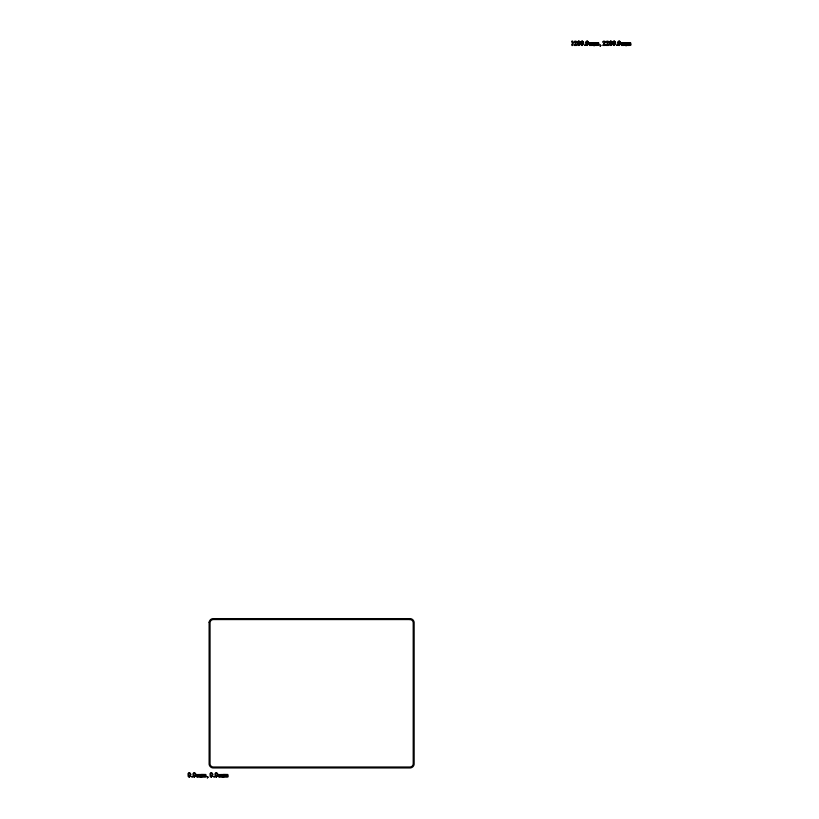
<?xml version="1.0" encoding="UTF-8"?>
<svg xmlns="http://www.w3.org/2000/svg" width="819" height="819" viewBox="0 0 819 819"><rect width="100%" height="100%" fill="white"/><g stroke="black" fill="none" stroke-linecap="round" stroke-linejoin="round"><path stroke-width="1.23" d="M626.156 45.434L626.177 42.731L630.64 42.823C632.073 46.161 629.043 46.437 630.139 43.008L628.951 43.141L629.442 45.434L627.948 45.434L628.357 43.059L627.18 43.131C629.268 46.724 622.931 46.56 624.969 43.008L623.781 43.141L624.262 45.434L622.768 45.434L623.187 43.059L622 43.131C622.788 49.447 619.778 41.4 621.969 42.905L625.46 42.823L626.033 45.434M594.164 45.434L594.174 42.731L598.648 42.823C600.081 46.161 597.051 46.437 598.146 43.008L596.959 43.141L597.45 45.434L595.956 45.434L596.365 43.059L595.188 43.131C597.276 46.724 590.939 46.56 592.966 43.008L591.779 43.141L592.27 45.434L590.775 45.434L591.185 43.059L590.008 43.131C590.796 49.447 587.786 41.4 589.977 42.905L593.468 42.823L594.041 45.434M223.341 777.098L223.352 774.395L227.825 774.487C229.259 777.825 226.228 778.101 227.324 774.672L226.136 774.805L226.628 777.098L225.133 777.098L225.542 774.723L224.355 774.794C226.453 778.388 220.116 778.224 222.144 774.672L220.956 774.805L221.447 777.098L219.953 777.098L220.362 774.723L219.185 774.794C219.973 781.121 216.933 773.013 219.154 774.579L222.645 774.487L223.218 777.098M201.331 777.098L201.351 774.395L205.815 774.487C207.248 777.825 204.218 778.101 205.313 774.672L204.126 774.805L204.617 777.098L203.122 777.098L203.532 774.723L202.354 774.794C204.443 778.388 198.106 778.224 200.133 774.672L198.956 774.805L199.437 777.098L197.942 777.098L198.352 774.723L197.174 774.794C197.963 781.121 194.932 773.013 197.144 774.579L200.635 774.487L201.208 777.098M209.111 622.286L209.111 764.281A4.259 4.259 0 0 0 212.776 767.946L410.473 767.946A4.259 4.259 0 0 0 414.148 764.281L414.148 622.286A4.259 4.259 0 0 0 410.473 618.611L212.776 618.611A4.259 4.259 0 0 0 209.111 622.286M188.534 773.709L188.544 776.156L189.322 776.985L189.977 776.453L190.049 773.679L189.291 772.798L188.534 773.709M193.53 773.709L193.53 776.156L194.308 776.985L194.973 776.453L195.045 773.679L194.287 772.798L193.53 773.709M210.544 773.709L210.544 776.156L211.322 776.985L211.988 776.453L212.06 773.679L211.302 772.798L210.544 773.709M215.54 773.709L215.54 776.156L216.318 776.985L216.974 776.453L217.045 773.679L216.298 772.798L215.54 773.709M578.04 42.045L578.04 44.492L578.818 45.311L579.473 44.789L579.545 42.015L578.798 41.134L578.04 42.045M581.367 42.045L581.367 44.492L582.155 45.311L582.811 44.789L582.882 42.015L582.125 41.134L581.367 42.045M586.363 42.045L586.363 44.492L587.141 45.311L587.796 44.789L587.868 42.015L587.121 41.134L586.363 42.045M610.032 42.045L610.032 44.492L610.82 45.311L611.476 44.789L611.547 42.015L610.79 41.134L610.032 42.045M613.359 42.045L613.37 44.492L614.148 45.311L614.803 44.789L614.874 42.015L614.117 41.134L613.359 42.045M618.355 42.045L618.355 44.492L619.133 45.311L619.799 44.789L619.87 42.015L619.113 41.134L618.355 42.045M190.796 774.866L189.281 777.159L188.227 776.576L188.083 773.453L189.312 772.624L190.469 773.412L190.796 774.866M195.792 774.866L194.277 777.159L193.223 776.576L193.069 773.453L194.308 772.624L195.465 773.412L195.792 774.866M212.807 774.866L211.292 777.159L210.237 776.576L210.084 773.453L211.322 772.624L212.479 773.412L212.807 774.866M217.803 774.866L216.277 777.159L215.233 776.576L215.08 773.453L216.308 772.624L217.475 773.412L217.803 774.866M580.302 43.202L578.787 45.495L577.733 44.912L577.579 41.789L578.808 40.96L579.975 41.749L580.302 43.202M583.63 43.202L582.114 45.495L581.06 44.912L580.917 41.789L582.145 40.96L583.302 41.749L583.63 43.202M588.626 43.202L587.1 45.495L586.056 44.912L585.902 41.789L587.131 40.96L588.298 41.749L588.626 43.202M612.295 43.202L610.779 45.495L609.725 44.912L609.582 41.789L610.81 40.96L611.967 41.749L612.295 43.202M615.622 43.202L614.107 45.495L613.052 44.912L612.909 41.789L614.137 40.96L615.294 41.749L615.622 43.202M620.618 43.202L619.103 45.495L618.048 44.912L617.905 41.789L619.133 40.96L620.29 41.749L620.618 43.202M571.99 44.85C571.662 47.092 574.549 43.888 572.553 40.991C569.973 41.39 573.546 42.25 571.99 44.85M207.78 777.2L207.289 778.05L208.036 777.036L207.197 776.545L207.78 777.2M600.614 45.536L600.122 46.386L600.87 45.373L600.03 44.881L600.614 45.536M576.719 42.148L574.754 44.932L576.975 44.492L576.699 45.434L574.099 45.434L576.136 42.424L575.255 41.431L574.109 42.281L574.651 41.237L576.381 41.298L576.719 42.148M605.384 42.148L603.419 44.932L605.64 44.492L605.364 45.434L602.764 45.434L604.801 42.424L603.92 41.431L602.774 42.281L603.316 41.237L605.046 41.298L605.384 42.148M608.712 42.148L606.746 44.932L608.967 44.492L608.691 45.434L606.091 45.434L608.138 42.424L607.258 41.431L606.101 42.281L606.654 41.237L608.374 41.298L608.712 42.148M192.506 776.811L191.769 776.811L192.506 776.811M214.517 776.811L213.779 776.811L214.517 776.811M585.339 45.147L584.602 45.147L585.339 45.147M617.331 45.147L616.594 45.147L617.331 45.147M409.92 619.563L213.329 619.563A3.276 3.276 0 0 0 210.053 622.839L210.053 763.728A3.276 3.276 0 0 0 213.329 767.004L409.92 767.004A3.276 3.276 0 0 0 413.196 763.728L413.196 622.839A3.276 3.276 0 0 0 409.92 619.563"/></g></svg>
